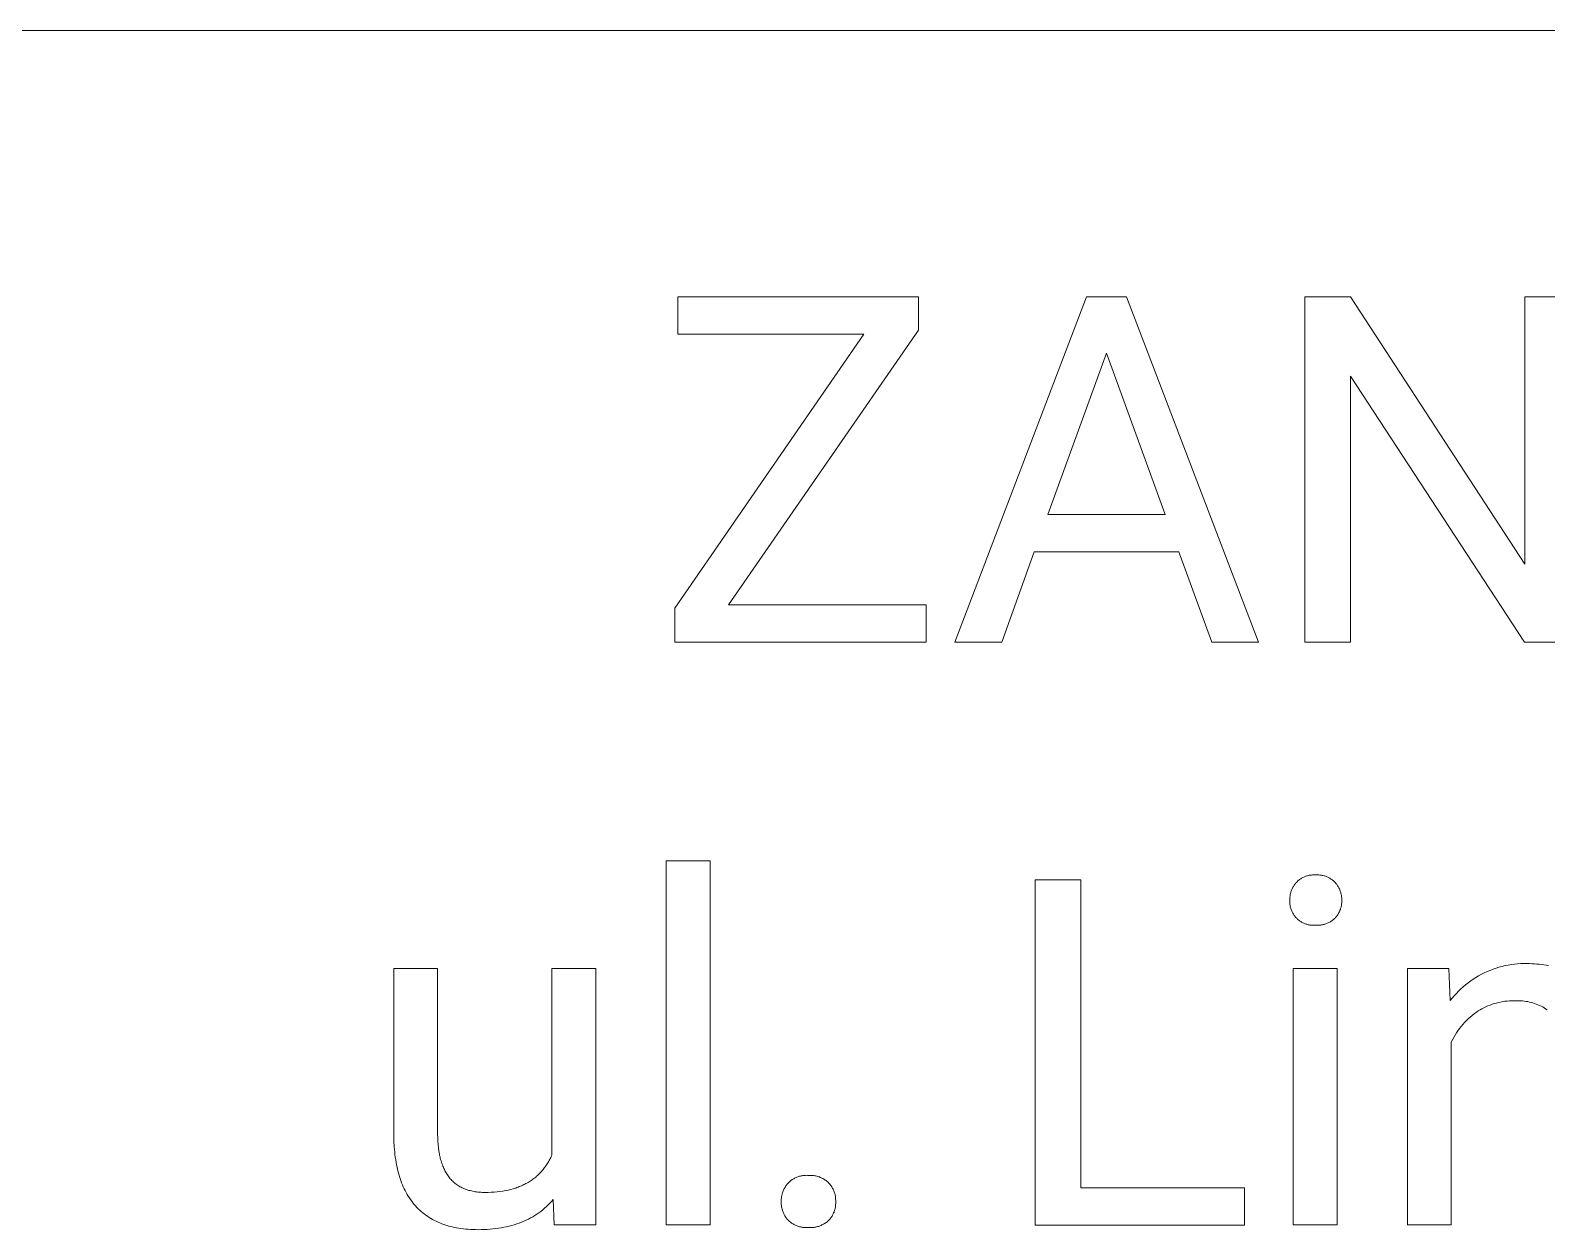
# Model space of a CAD drawing. Header units: millimetres. Extents: x 0 to 4030, y -54 to 2762.
# Drawn here: x 2718.4 to 2886, y 264.4 to 397 of the extents above; entities that cross this region are included whole.
import ezdxf

# ---------------------------------------------------------------- set-up
doc = ezdxf.new("R2010")
doc.units = ezdxf.units.MM
doc.header["$MEASUREMENT"] = 0
doc.layers.add('Domyślny', color=7, linetype='Continuous', true_color=0x000000)

msp = doc.modelspace()

# ---------------------------------------------------------------- linework, layer by layer
at = {"layer": 'Domyślny', "color": 18, "lineweight": 15, "true_color": 0x000000}
for p, q in [((4026.42, 396.95), (2507.18, 396.95)), ((2789.95, 363.36), (2789.95, 367.48)), ((2789.95, 367.48), (2816.55, 367.48)), ((2816.55, 367.48), (2816.55, 363.81)), ((2820.56, 329.31), (2835.14, 367.48)), ((2835.14, 367.48), (2839.54, 367.48)), ((2839.54, 367.48), (2854.14, 329.31)), ((2859.28, 329.31), (2859.28, 367.48)), ((2859.28, 367.48), (2864.34, 367.48)), ((2864.34, 367.48), (2883.61, 337.94)), ((2883.61, 337.94), (2883.61, 367.48)), ((2883.61, 367.48), (2888.62, 367.48)), ((2816.55, 363.81), (2795.56, 333.43)), ((2789.62, 333.09), (2810.53, 363.36)), ((2810.53, 363.36), (2789.95, 363.36)), ((2837.34, 361.27), (2830.87, 343.42)), ((2843.85, 343.42), (2837.34, 361.27)), ((2883.56, 329.31), (2864.34, 358.72)), ((2864.34, 358.72), (2864.34, 329.31)), ((2830.87, 343.42), (2843.85, 343.42)), ((2829.36, 339.3), (2825.76, 329.31)), ((2845.34, 339.3), (2829.36, 339.3)), ((2848.99, 329.31), (2845.34, 339.3)), ((2789.62, 329.31), (2789.62, 333.09)), ((2795.56, 333.43), (2817.4, 333.43)), ((2817.4, 333.43), (2817.4, 329.31)), ((2817.4, 329.31), (2789.62, 329.31)), ((2825.76, 329.31), (2820.56, 329.31)), ((2854.14, 329.31), (2848.99, 329.31)), ((2864.34, 329.31), (2859.28, 329.31)), ((2888.62, 329.31), (2883.56, 329.31)), ((2788.67, 264.9), (2788.67, 305.16)), ((2788.67, 305.16), (2793.51, 305.16)), ((2793.51, 305.16), (2793.51, 264.9)), ((2859.31, 303.42), (2859.4, 303.45)), ((2859.4, 303.45), (2859.49, 303.48)), ((2859.49, 303.48), (2859.57, 303.5)), ((2859.57, 303.5), (2859.66, 303.53)), ((2859.66, 303.53), (2859.75, 303.55)), ((2859.75, 303.55), (2859.84, 303.56)), ((2859.84, 303.56), (2859.93, 303.57)), ((2859.93, 303.57), (2860.02, 303.58)), ((2860.02, 303.58), (2860.11, 303.59)), ((2860.11, 303.59), (2860.2, 303.59)), ((2860.2, 303.59), (2860.29, 303.6)), ((2860.29, 303.6), (2860.38, 303.59)), ((2860.38, 303.59), (2860.47, 303.59)), ((2860.47, 303.59), (2860.56, 303.59)), ((2860.56, 303.59), (2860.65, 303.59)), ((2860.65, 303.59), (2860.74, 303.59)), ((2860.74, 303.59), (2860.83, 303.59)), ((2860.83, 303.59), (2860.92, 303.58)), ((2860.92, 303.58), (2861.01, 303.57)), ((2861.01, 303.57), (2861.11, 303.56)), ((2861.11, 303.56), (2861.19, 303.54)), ((2861.19, 303.54), (2861.28, 303.52)), ((2861.28, 303.52), (2861.37, 303.5)), ((2861.37, 303.5), (2861.46, 303.48)), ((2861.46, 303.48), (2861.55, 303.45)), ((2861.55, 303.45), (2861.63, 303.42)), ((2829.46, 264.89), (2829.46, 303.06)), ((2829.46, 303.06), (2834.52, 303.06)), ((2834.52, 303.06), (2834.52, 269.01)), ((2857.74, 301.71), (2857.77, 301.8)), ((2857.77, 301.8), (2857.8, 301.89)), ((2857.8, 301.89), (2857.84, 301.98)), ((2857.84, 301.98), (2857.88, 302.06)), ((2857.88, 302.06), (2857.92, 302.15)), ((2857.92, 302.15), (2857.96, 302.23)), ((2857.96, 302.23), (2858.01, 302.31)), ((2858.01, 302.31), (2858.06, 302.39)), ((2858.06, 302.39), (2858.11, 302.47)), ((2858.11, 302.47), (2858.17, 302.55)), ((2858.17, 302.55), (2858.23, 302.62)), ((2858.23, 302.62), (2858.29, 302.7)), ((2858.29, 302.7), (2858.35, 302.77)), ((2858.35, 302.77), (2858.41, 302.83)), ((2858.41, 302.83), (2858.48, 302.9)), ((2858.48, 302.9), (2858.54, 302.96)), ((2858.54, 302.96), (2858.61, 303.01)), ((2858.61, 303.01), (2858.68, 303.07)), ((2858.68, 303.07), (2858.76, 303.12)), ((2858.76, 303.12), (2858.83, 303.17)), ((2858.83, 303.17), (2858.91, 303.22)), ((2858.91, 303.22), (2858.99, 303.27)), ((2858.99, 303.27), (2859.07, 303.31)), ((2859.07, 303.31), (2859.15, 303.35)), ((2859.15, 303.35), (2859.23, 303.39)), ((2859.23, 303.39), (2859.31, 303.42)), ((2861.63, 303.42), (2861.72, 303.38)), ((2861.72, 303.38), (2861.8, 303.35)), ((2861.8, 303.35), (2861.88, 303.31)), ((2861.88, 303.31), (2861.96, 303.26)), ((2861.96, 303.26), (2862.04, 303.22)), ((2862.04, 303.22), (2862.12, 303.17)), ((2862.12, 303.17), (2862.2, 303.12)), ((2862.2, 303.12), (2862.27, 303.07)), ((2862.27, 303.07), (2862.34, 303.01)), ((2862.34, 303.01), (2862.42, 302.96)), ((2862.42, 302.96), (2862.48, 302.9)), ((2862.48, 302.9), (2862.55, 302.83)), ((2862.55, 302.83), (2862.62, 302.77)), ((2862.62, 302.77), (2862.68, 302.7)), ((2862.68, 302.7), (2862.74, 302.62)), ((2862.74, 302.62), (2862.8, 302.55)), ((2862.8, 302.55), (2862.85, 302.47)), ((2862.85, 302.47), (2862.9, 302.39)), ((2862.9, 302.39), (2862.95, 302.31)), ((2862.95, 302.31), (2863, 302.23)), ((2863, 302.23), (2863.04, 302.15)), ((2863.04, 302.15), (2863.09, 302.06)), ((2863.09, 302.06), (2863.13, 301.98)), ((2863.13, 301.98), (2863.16, 301.89)), ((2863.16, 301.89), (2863.19, 301.8)), ((2863.19, 301.8), (2863.22, 301.71)), ((2857.61, 300.97), (2857.62, 301.07)), ((2857.61, 300.88), (2857.61, 300.97)), ((2857.61, 300.78), (2857.61, 300.88)), ((2857.61, 300.69), (2857.61, 300.78)), ((2857.61, 300.6), (2857.61, 300.69)), ((2857.61, 300.5), (2857.61, 300.6)), ((2857.62, 300.41), (2857.61, 300.5)), ((2857.62, 301.16), (2857.64, 301.25)), ((2857.62, 301.07), (2857.62, 301.16)), ((2857.63, 300.32), (2857.62, 300.41)), ((2857.65, 300.22), (2857.63, 300.32)), ((2857.64, 301.25), (2857.65, 301.35)), ((2857.65, 301.35), (2857.67, 301.44)), ((2857.67, 300.13), (2857.65, 300.22)), ((2857.67, 301.44), (2857.69, 301.53)), ((2857.69, 300.04), (2857.67, 300.13)), ((2857.69, 301.53), (2857.71, 301.62)), ((2857.71, 301.62), (2857.74, 301.71)), ((2863.22, 301.71), (2863.25, 301.62)), ((2863.25, 301.62), (2863.27, 301.53)), ((2863.27, 301.53), (2863.3, 301.44)), ((2863.3, 300.13), (2863.28, 300.04)), ((2863.3, 301.44), (2863.31, 301.35)), ((2863.32, 300.22), (2863.3, 300.13)), ((2863.31, 301.35), (2863.33, 301.25)), ((2863.33, 300.32), (2863.32, 300.22)), ((2863.33, 301.25), (2863.34, 301.16)), ((2863.34, 300.41), (2863.33, 300.32)), ((2863.34, 301.16), (2863.35, 301.07)), ((2863.35, 300.5), (2863.34, 300.41)), ((2863.35, 301.07), (2863.35, 300.97)), ((2863.35, 300.97), (2863.35, 300.88)), ((2863.35, 300.88), (2863.35, 300.78)), ((2863.35, 300.78), (2863.36, 300.69)), ((2863.36, 300.69), (2863.35, 300.6)), ((2863.35, 300.6), (2863.35, 300.5)), ((2857.71, 299.95), (2857.69, 300.04)), ((2857.74, 299.86), (2857.71, 299.95)), ((2857.77, 299.77), (2857.74, 299.86)), ((2857.8, 299.69), (2857.77, 299.77)), ((2857.84, 299.6), (2857.8, 299.69)), ((2857.87, 299.51), (2857.84, 299.6)), ((2857.92, 299.43), (2857.87, 299.51)), ((2857.96, 299.35), (2857.92, 299.43)), ((2858.01, 299.27), (2857.96, 299.35)), ((2858.06, 299.19), (2858.01, 299.27)), ((2858.11, 299.11), (2858.06, 299.19)), ((2858.17, 299.04), (2858.11, 299.11)), ((2858.22, 298.96), (2858.17, 299.04)), ((2858.28, 298.89), (2858.22, 298.96)), ((2858.35, 298.82), (2858.28, 298.89)), ((2858.41, 298.76), (2858.35, 298.82)), ((2858.48, 298.7), (2858.41, 298.76)), ((2858.55, 298.64), (2858.48, 298.7)), ((2858.62, 298.58), (2858.55, 298.64)), ((2858.69, 298.53), (2858.62, 298.58)), ((2858.76, 298.48), (2858.69, 298.53)), ((2858.84, 298.43), (2858.76, 298.48)), ((2858.91, 298.38), (2858.84, 298.43)), ((2862.1, 298.42), (2862.01, 298.37)), ((2862.18, 298.47), (2862.1, 298.42)), ((2862.25, 298.52), (2862.18, 298.47)), ((2862.33, 298.58), (2862.25, 298.52)), ((2862.4, 298.63), (2862.33, 298.58)), ((2862.48, 298.69), (2862.4, 298.63)), ((2862.55, 298.76), (2862.48, 298.69)), ((2862.62, 298.82), (2862.55, 298.76)), ((2862.68, 298.89), (2862.62, 298.82)), ((2862.74, 298.96), (2862.68, 298.89)), ((2862.8, 299.04), (2862.74, 298.96)), ((2862.85, 299.11), (2862.8, 299.04)), ((2862.91, 299.19), (2862.85, 299.11)), ((2862.96, 299.27), (2862.91, 299.19)), ((2863, 299.35), (2862.96, 299.27)), ((2863.05, 299.43), (2863, 299.35)), ((2863.09, 299.51), (2863.05, 299.43)), ((2863.13, 299.6), (2863.09, 299.51)), ((2863.16, 299.69), (2863.13, 299.6)), ((2863.2, 299.77), (2863.16, 299.69)), ((2863.23, 299.86), (2863.2, 299.77)), ((2863.25, 299.95), (2863.23, 299.86)), ((2863.28, 300.04), (2863.25, 299.95)), ((2858.99, 298.34), (2858.91, 298.38)), ((2859.07, 298.3), (2858.99, 298.34)), ((2859.15, 298.26), (2859.07, 298.3)), ((2859.24, 298.22), (2859.15, 298.26)), ((2859.32, 298.19), (2859.24, 298.22)), ((2859.4, 298.16), (2859.32, 298.19)), ((2859.49, 298.13), (2859.4, 298.16)), ((2859.58, 298.11), (2859.49, 298.13)), ((2859.66, 298.09), (2859.58, 298.11)), ((2859.75, 298.07), (2859.66, 298.09)), ((2859.84, 298.05), (2859.75, 298.07)), ((2859.93, 298.04), (2859.84, 298.05)), ((2860.02, 298.03), (2859.93, 298.04)), ((2860.11, 298.03), (2860.02, 298.03)), ((2860.2, 298.02), (2860.11, 298.03)), ((2860.29, 298.02), (2860.2, 298.02)), ((2860.38, 298.03), (2860.29, 298.02)), ((2860.47, 298.03), (2860.38, 298.03)), ((2860.56, 298.03), (2860.47, 298.03)), ((2860.66, 298.02), (2860.56, 298.03)), ((2860.75, 298.02), (2860.66, 298.02)), ((2860.85, 298.03), (2860.75, 298.02)), ((2860.94, 298.04), (2860.85, 298.03)), ((2861.03, 298.05), (2860.94, 298.04)), ((2861.13, 298.06), (2861.03, 298.05)), ((2861.22, 298.08), (2861.13, 298.06)), ((2861.31, 298.1), (2861.22, 298.08)), ((2861.4, 298.12), (2861.31, 298.1)), ((2861.49, 298.15), (2861.4, 298.12)), ((2861.58, 298.18), (2861.49, 298.15)), ((2861.67, 298.21), (2861.58, 298.18)), ((2861.76, 298.25), (2861.67, 298.21)), ((2861.85, 298.28), (2861.76, 298.25)), ((2861.93, 298.33), (2861.85, 298.28)), ((2862.01, 298.37), (2861.93, 298.33)), ((2880.41, 293.28), (2880.74, 293.39)), ((2880.74, 293.39), (2881.08, 293.48)), ((2881.08, 293.48), (2881.42, 293.56)), ((2881.42, 293.56), (2881.76, 293.62)), ((2881.76, 293.62), (2882.11, 293.68)), ((2882.11, 293.68), (2882.46, 293.72)), ((2882.46, 293.72), (2882.8, 293.76)), ((2882.8, 293.76), (2883.15, 293.78)), ((2883.15, 293.78), (2883.5, 293.79)), ((2883.5, 293.79), (2883.85, 293.78)), ((2883.85, 293.78), (2884.13, 293.78)), ((2884.13, 293.78), (2884.41, 293.77)), ((2884.41, 293.77), (2884.68, 293.76)), ((2884.68, 293.76), (2884.94, 293.74)), ((2884.94, 293.74), (2885.2, 293.72)), ((2885.2, 293.72), (2885.46, 293.69)), ((2885.46, 293.69), (2885.71, 293.66)), ((2885.71, 293.66), (2885.96, 293.62)), ((2885.96, 293.62), (2886.21, 293.58)), ((2758.56, 274.8), (2758.56, 293.26)), ((2758.56, 293.26), (2763.4, 293.26)), ((2763.4, 293.26), (2763.4, 274.94)), ((2776.03, 272.63), (2776.03, 293.26)), ((2776.03, 293.26), (2780.89, 293.26)), ((2780.89, 293.26), (2780.89, 264.9)), ((2858, 264.9), (2858, 293.25)), ((2858, 293.25), (2862.84, 293.25)), ((2862.84, 293.25), (2862.84, 264.9)), ((2870.61, 264.9), (2870.61, 293.26)), ((2870.61, 293.26), (2875.2, 293.26)), ((2875.2, 293.26), (2875.36, 289.69)), ((2877.33, 291.67), (2877.61, 291.87)), ((2877.61, 291.87), (2877.89, 292.07)), ((2877.89, 292.07), (2878.19, 292.26)), ((2878.19, 292.26), (2878.49, 292.44)), ((2878.49, 292.44), (2878.8, 292.61)), ((2878.8, 292.61), (2879.11, 292.76)), ((2879.11, 292.76), (2879.43, 292.91)), ((2879.43, 292.91), (2879.75, 293.04)), ((2879.75, 293.04), (2880.08, 293.17)), ((2880.08, 293.17), (2880.41, 293.28)), ((2875.57, 289.97), (2875.8, 290.23)), ((2875.8, 290.23), (2876.03, 290.49)), ((2876.03, 290.49), (2876.27, 290.75)), ((2876.27, 290.75), (2876.52, 290.99)), ((2876.52, 290.99), (2876.78, 291.22)), ((2876.78, 291.22), (2877.05, 291.45)), ((2877.05, 291.45), (2877.33, 291.67)), ((2875.36, 289.69), (2875.57, 289.97)), ((2878.24, 288.42), (2878.01, 288.24)), ((2878.45, 288.55), (2878.24, 288.42)), ((2878.65, 288.68), (2878.45, 288.55)), ((2878.86, 288.8), (2878.65, 288.68)), ((2879.08, 288.91), (2878.86, 288.8)), ((2879.3, 289.02), (2879.08, 288.91)), ((2879.52, 289.12), (2879.3, 289.02)), ((2879.75, 289.21), (2879.52, 289.12)), ((2879.98, 289.29), (2879.75, 289.21)), ((2880.21, 289.37), (2879.98, 289.29)), ((2880.45, 289.43), (2880.21, 289.37)), ((2880.68, 289.49), (2880.45, 289.43)), ((2880.92, 289.54), (2880.68, 289.49)), ((2881.16, 289.58), (2880.92, 289.54)), ((2881.4, 289.62), (2881.16, 289.58)), ((2881.65, 289.64), (2881.4, 289.62)), ((2881.89, 289.66), (2881.65, 289.64)), ((2882.13, 289.66), (2881.89, 289.66)), ((2882.38, 289.66), (2882.13, 289.66)), ((2882.57, 289.68), (2882.38, 289.66)), ((2882.76, 289.68), (2882.57, 289.68)), ((2882.96, 289.68), (2882.76, 289.68)), ((2883.15, 289.67), (2882.96, 289.68)), ((2883.35, 289.66), (2883.15, 289.67)), ((2883.54, 289.64), (2883.35, 289.66)), ((2883.73, 289.61), (2883.54, 289.64)), ((2883.92, 289.58), (2883.73, 289.61)), ((2884.12, 289.54), (2883.92, 289.58)), ((2884.3, 289.49), (2884.12, 289.54)), ((2884.49, 289.44), (2884.3, 289.49)), ((2884.68, 289.38), (2884.49, 289.44)), ((2884.86, 289.31), (2884.68, 289.38)), ((2885.04, 289.24), (2884.86, 289.31)), ((2885.22, 289.16), (2885.04, 289.24)), ((2885.39, 289.08), (2885.22, 289.16)), ((2885.57, 288.99), (2885.39, 289.08)), ((2885.73, 288.89), (2885.57, 288.99)), ((2885.9, 288.79), (2885.73, 288.89)), ((2886.06, 288.68), (2885.9, 288.79)), ((2876.55, 286.83), (2876.37, 286.6)), ((2876.74, 287.05), (2876.55, 286.83)), ((2876.93, 287.27), (2876.74, 287.05)), ((2877.14, 287.48), (2876.93, 287.27)), ((2877.34, 287.68), (2877.14, 287.48)), ((2877.56, 287.87), (2877.34, 287.68)), ((2877.78, 288.06), (2877.56, 287.87)), ((2878.01, 288.24), (2877.78, 288.06)), ((2875.59, 285.37), (2875.46, 285.11)), ((2875.46, 285.11), (2875.46, 264.9)), ((2875.73, 285.63), (2875.59, 285.37)), ((2875.88, 285.88), (2875.73, 285.63)), ((2876.04, 286.13), (2875.88, 285.88)), ((2876.2, 286.37), (2876.04, 286.13)), ((2876.37, 286.6), (2876.2, 286.37)), ((2758.57, 274.17), (2758.56, 274.8)), ((2758.6, 273.55), (2758.57, 274.17)), ((2758.65, 272.96), (2758.6, 273.55)), ((2763.4, 274.94), (2763.41, 274.54)), ((2763.41, 274.54), (2763.42, 274.16)), ((2763.42, 274.16), (2763.45, 273.79)), ((2763.45, 273.79), (2763.49, 273.43)), ((2763.49, 273.43), (2763.53, 273.08)), ((2758.68, 272.67), (2758.65, 272.96)), ((2758.72, 272.38), (2758.68, 272.67)), ((2758.76, 272.1), (2758.72, 272.38)), ((2758.8, 271.83), (2758.76, 272.1)), ((2758.85, 271.56), (2758.8, 271.83)), ((2763.53, 273.08), (2763.56, 272.91)), ((2763.56, 272.91), (2763.59, 272.75)), ((2763.59, 272.75), (2763.62, 272.59)), ((2763.62, 272.59), (2763.66, 272.43)), ((2763.66, 272.43), (2763.69, 272.27)), ((2763.69, 272.27), (2763.73, 272.12)), ((2763.73, 272.12), (2763.78, 271.97)), ((2763.78, 271.97), (2763.82, 271.82)), ((2763.82, 271.82), (2763.87, 271.68)), ((2763.87, 271.68), (2763.92, 271.54)), ((2775.44, 271.55), (2775.52, 271.66)), ((2775.52, 271.66), (2775.59, 271.77)), ((2775.59, 271.77), (2775.66, 271.89)), ((2775.66, 271.89), (2775.72, 272.01)), ((2775.72, 272.01), (2775.79, 272.13)), ((2775.79, 272.13), (2775.85, 272.25)), ((2775.85, 272.25), (2775.91, 272.37)), ((2775.91, 272.37), (2775.97, 272.5)), ((2775.97, 272.5), (2776.03, 272.63)), ((2758.91, 271.29), (2758.85, 271.56)), ((2758.97, 271.03), (2758.91, 271.29)), ((2759.03, 270.77), (2758.97, 271.03)), ((2759.1, 270.52), (2759.03, 270.77)), ((2759.17, 270.27), (2759.1, 270.52)), ((2759.25, 270.03), (2759.17, 270.27)), ((2759.33, 269.8), (2759.25, 270.03)), ((2763.92, 271.54), (2763.97, 271.4)), ((2763.97, 271.4), (2764.03, 271.27)), ((2764.03, 271.27), (2764.08, 271.14)), ((2764.08, 271.14), (2764.14, 271.01)), ((2764.14, 271.01), (2764.21, 270.89)), ((2764.21, 270.89), (2764.27, 270.77)), ((2764.27, 270.77), (2764.34, 270.65)), ((2764.34, 270.65), (2764.41, 270.53)), ((2764.41, 270.53), (2764.48, 270.42)), ((2764.48, 270.42), (2764.56, 270.31)), ((2764.56, 270.31), (2764.64, 270.21)), ((2764.64, 270.21), (2764.72, 270.11)), ((2764.72, 270.11), (2764.8, 270.01)), ((2764.8, 270.01), (2764.89, 269.91)), ((2773.83, 269.88), (2773.93, 269.95)), ((2773.93, 269.95), (2774.03, 270.03)), ((2774.03, 270.03), (2774.14, 270.11)), ((2774.14, 270.11), (2774.24, 270.19)), ((2774.24, 270.19), (2774.33, 270.28)), ((2774.33, 270.28), (2774.43, 270.36)), ((2774.43, 270.36), (2774.53, 270.45)), ((2774.53, 270.45), (2774.62, 270.54)), ((2774.62, 270.54), (2774.71, 270.63)), ((2774.71, 270.63), (2774.8, 270.73)), ((2774.8, 270.73), (2774.88, 270.82)), ((2774.88, 270.82), (2774.97, 270.92)), ((2774.97, 270.92), (2775.05, 271.02)), ((2775.05, 271.02), (2775.14, 271.12)), ((2775.14, 271.12), (2775.22, 271.23)), ((2775.22, 271.23), (2775.29, 271.33)), ((2775.29, 271.33), (2775.37, 271.44)), ((2775.37, 271.44), (2775.44, 271.55)), ((2802.6, 269.91), (2802.68, 269.96)), ((2802.68, 269.96), (2802.77, 270.01)), ((2802.77, 270.01), (2802.85, 270.06)), ((2802.85, 270.06), (2802.94, 270.11)), ((2802.94, 270.11), (2803.03, 270.15)), ((2803.03, 270.15), (2803.12, 270.18)), ((2803.12, 270.18), (2803.21, 270.22)), ((2803.21, 270.22), (2803.31, 270.25)), ((2803.31, 270.25), (2803.4, 270.28)), ((2803.4, 270.28), (2803.5, 270.3)), ((2803.5, 270.3), (2803.59, 270.33)), ((2803.59, 270.33), (2803.69, 270.34)), ((2803.69, 270.34), (2803.79, 270.36)), ((2803.79, 270.36), (2803.88, 270.37)), ((2803.88, 270.37), (2803.98, 270.38)), ((2803.98, 270.38), (2804.08, 270.38)), ((2804.08, 270.38), (2804.18, 270.39)), ((2804.18, 270.39), (2804.28, 270.38)), ((2804.28, 270.38), (2804.38, 270.38)), ((2804.38, 270.38), (2804.48, 270.38)), ((2804.48, 270.38), (2804.58, 270.38)), ((2804.58, 270.38), (2804.69, 270.38)), ((2804.69, 270.38), (2804.79, 270.38)), ((2804.79, 270.38), (2804.9, 270.37)), ((2804.9, 270.37), (2805, 270.35)), ((2805, 270.35), (2805.1, 270.33)), ((2805.1, 270.33), (2805.21, 270.31)), ((2805.21, 270.31), (2805.31, 270.29)), ((2805.31, 270.29), (2805.41, 270.26)), ((2805.41, 270.26), (2805.51, 270.23)), ((2805.51, 270.23), (2805.61, 270.2)), ((2805.61, 270.2), (2805.7, 270.16)), ((2805.7, 270.16), (2805.8, 270.12)), ((2805.8, 270.12), (2805.89, 270.07)), ((2805.89, 270.07), (2805.99, 270.03)), ((2805.99, 270.03), (2806.08, 269.97)), ((2806.08, 269.97), (2806.17, 269.92)), ((2806.17, 269.92), (2806.25, 269.86)), ((2759.42, 269.57), (2759.33, 269.8)), ((2759.51, 269.34), (2759.42, 269.57)), ((2759.6, 269.12), (2759.51, 269.34)), ((2759.71, 268.9), (2759.6, 269.12)), ((2759.81, 268.69), (2759.71, 268.9)), ((2759.92, 268.48), (2759.81, 268.69)), ((2760.03, 268.28), (2759.92, 268.48)), ((2760.15, 268.08), (2760.03, 268.28)), ((2764.89, 269.91), (2764.97, 269.82)), ((2764.97, 269.82), (2765.07, 269.73)), ((2765.07, 269.73), (2765.16, 269.64)), ((2765.16, 269.64), (2765.25, 269.56)), ((2765.25, 269.56), (2765.35, 269.48)), ((2765.35, 269.48), (2765.45, 269.4)), ((2765.45, 269.4), (2765.56, 269.33)), ((2765.56, 269.33), (2765.66, 269.26)), ((2765.66, 269.26), (2765.77, 269.19)), ((2765.77, 269.19), (2765.88, 269.12)), ((2765.88, 269.12), (2766, 269.06)), ((2766, 269.06), (2766.11, 269)), ((2766.11, 269), (2766.23, 268.95)), ((2766.23, 268.95), (2766.35, 268.9)), ((2766.35, 268.9), (2766.48, 268.85)), ((2766.48, 268.85), (2766.6, 268.8)), ((2766.6, 268.8), (2766.73, 268.76)), ((2766.73, 268.76), (2766.86, 268.72)), ((2766.86, 268.72), (2767, 268.69)), ((2767, 268.69), (2767.13, 268.65)), ((2767.13, 268.65), (2767.27, 268.62)), ((2767.27, 268.62), (2767.42, 268.6)), ((2767.42, 268.6), (2767.56, 268.57)), ((2767.56, 268.57), (2767.71, 268.55)), ((2767.71, 268.55), (2767.85, 268.53)), ((2767.85, 268.53), (2768.01, 268.52)), ((2768.01, 268.52), (2768.16, 268.51)), ((2768.16, 268.51), (2768.32, 268.5)), ((2768.32, 268.5), (2768.48, 268.5)), ((2768.48, 268.5), (2768.64, 268.5)), ((2768.64, 268.5), (2768.98, 268.5)), ((2768.98, 268.5), (2769.32, 268.51)), ((2769.32, 268.51), (2769.65, 268.53)), ((2769.65, 268.53), (2769.97, 268.56)), ((2769.97, 268.56), (2770.29, 268.6)), ((2770.29, 268.6), (2770.6, 268.64)), ((2770.6, 268.64), (2770.9, 268.69)), ((2770.9, 268.69), (2771.19, 268.75)), ((2771.19, 268.75), (2771.48, 268.82)), ((2771.48, 268.82), (2771.75, 268.9)), ((2771.75, 268.9), (2772.03, 268.98)), ((2772.03, 268.98), (2772.16, 269.03)), ((2772.16, 269.03), (2772.29, 269.08)), ((2772.29, 269.08), (2772.42, 269.13)), ((2772.42, 269.13), (2772.55, 269.18)), ((2772.55, 269.18), (2772.67, 269.23)), ((2772.67, 269.23), (2772.8, 269.29)), ((2772.8, 269.29), (2772.92, 269.35)), ((2772.92, 269.35), (2773.04, 269.4)), ((2773.04, 269.4), (2773.16, 269.47)), ((2773.16, 269.47), (2773.27, 269.53)), ((2773.27, 269.53), (2773.39, 269.6)), ((2773.39, 269.6), (2773.5, 269.66)), ((2773.5, 269.66), (2773.61, 269.73)), ((2773.61, 269.73), (2773.72, 269.8)), ((2773.72, 269.8), (2773.83, 269.88)), ((2801.45, 268.16), (2801.48, 268.26)), ((2801.48, 268.26), (2801.5, 268.36)), ((2801.5, 268.36), (2801.53, 268.46)), ((2801.53, 268.46), (2801.57, 268.56)), ((2801.57, 268.56), (2801.6, 268.66)), ((2801.6, 268.66), (2801.64, 268.75)), ((2801.64, 268.75), (2801.69, 268.85)), ((2801.69, 268.85), (2801.74, 268.94)), ((2801.74, 268.94), (2801.79, 269.03)), ((2801.79, 269.03), (2801.84, 269.12)), ((2801.84, 269.12), (2801.89, 269.21)), ((2801.89, 269.21), (2801.95, 269.29)), ((2801.95, 269.29), (2802.02, 269.37)), ((2802.02, 269.37), (2802.08, 269.46)), ((2802.08, 269.46), (2802.15, 269.53)), ((2802.15, 269.53), (2802.22, 269.6)), ((2802.22, 269.6), (2802.29, 269.67)), ((2802.29, 269.67), (2802.36, 269.73)), ((2802.36, 269.73), (2802.44, 269.8)), ((2802.44, 269.8), (2802.52, 269.85)), ((2802.52, 269.85), (2802.6, 269.91)), ((2806.25, 269.86), (2806.34, 269.8)), ((2806.34, 269.8), (2806.42, 269.74)), ((2806.42, 269.74), (2806.5, 269.67)), ((2806.5, 269.67), (2806.58, 269.61)), ((2806.58, 269.61), (2806.66, 269.53)), ((2806.66, 269.53), (2806.72, 269.46)), ((2806.72, 269.46), (2806.79, 269.37)), ((2806.79, 269.37), (2806.85, 269.29)), ((2806.85, 269.29), (2806.91, 269.21)), ((2806.91, 269.21), (2806.97, 269.12)), ((2806.97, 269.12), (2807.02, 269.03)), ((2807.02, 269.03), (2807.07, 268.94)), ((2807.07, 268.94), (2807.12, 268.85)), ((2807.12, 268.85), (2807.16, 268.75)), ((2807.16, 268.75), (2807.2, 268.66)), ((2807.2, 268.66), (2807.24, 268.56)), ((2807.24, 268.56), (2807.27, 268.46)), ((2807.27, 268.46), (2807.3, 268.36)), ((2807.3, 268.36), (2807.33, 268.26)), ((2807.33, 268.26), (2807.35, 268.16)), ((2834.52, 269.01), (2852.61, 269.01)), ((2852.61, 269.01), (2852.61, 264.89)), ((2760.28, 267.89), (2760.15, 268.08)), ((2760.4, 267.7), (2760.28, 267.89)), ((2760.54, 267.52), (2760.4, 267.7)), ((2760.67, 267.34), (2760.54, 267.52)), ((2760.82, 267.17), (2760.67, 267.34)), ((2760.96, 267.01), (2760.82, 267.17)), ((2761.11, 266.84), (2760.96, 267.01)), ((2761.26, 266.69), (2761.11, 266.84)), ((2761.42, 266.53), (2761.26, 266.69)), ((2775.01, 266.57), (2774.8, 266.4)), ((2775.22, 266.74), (2775.01, 266.57)), ((2775.42, 266.92), (2775.22, 266.74)), ((2775.61, 267.11), (2775.42, 266.92)), ((2775.8, 267.3), (2775.61, 267.11)), ((2775.99, 267.5), (2775.8, 267.3)), ((2776.17, 267.7), (2775.99, 267.5)), ((2776.27, 264.9), (2776.17, 267.7)), ((2801.38, 267.65), (2801.39, 267.75)), ((2801.38, 267.54), (2801.38, 267.65)), ((2801.38, 267.44), (2801.38, 267.54)), ((2801.38, 267.34), (2801.38, 267.44)), ((2801.39, 267.25), (2801.38, 267.34)), ((2801.39, 267.75), (2801.4, 267.85)), ((2801.39, 267.15), (2801.39, 267.25)), ((2801.4, 267.06), (2801.39, 267.15)), ((2801.4, 267.85), (2801.41, 267.96)), ((2801.41, 266.96), (2801.4, 267.06)), ((2801.41, 267.96), (2801.43, 268.06)), ((2801.43, 266.87), (2801.41, 266.96)), ((2801.43, 268.06), (2801.45, 268.16)), ((2801.45, 266.77), (2801.43, 266.87)), ((2801.47, 266.68), (2801.45, 266.77)), ((2801.49, 266.59), (2801.47, 266.68)), ((2801.52, 266.49), (2801.49, 266.59)), ((2807.31, 266.59), (2807.28, 266.49)), ((2807.33, 266.68), (2807.31, 266.59)), ((2807.35, 266.77), (2807.33, 266.68)), ((2807.35, 268.16), (2807.37, 268.06)), ((2807.37, 266.87), (2807.35, 266.77)), ((2807.37, 268.06), (2807.38, 267.96)), ((2807.39, 266.96), (2807.37, 266.87)), ((2807.38, 267.96), (2807.4, 267.85)), ((2807.4, 267.06), (2807.39, 266.96)), ((2807.4, 267.85), (2807.4, 267.75)), ((2807.4, 267.75), (2807.41, 267.65)), ((2807.41, 267.25), (2807.4, 267.15)), ((2807.4, 267.15), (2807.4, 267.06)), ((2807.41, 267.65), (2807.41, 267.54)), ((2807.41, 267.54), (2807.41, 267.44)), ((2807.41, 267.44), (2807.41, 267.34)), ((2807.41, 267.34), (2807.41, 267.25)), ((2761.58, 266.39), (2761.42, 266.53)), ((2761.75, 266.25), (2761.58, 266.39)), ((2761.92, 266.11), (2761.75, 266.25)), ((2762.1, 265.98), (2761.92, 266.11)), ((2762.28, 265.85), (2762.1, 265.98)), ((2762.46, 265.73), (2762.28, 265.85)), ((2762.65, 265.62), (2762.46, 265.73)), ((2762.84, 265.51), (2762.65, 265.62)), ((2763.04, 265.4), (2762.84, 265.51)), ((2763.24, 265.3), (2763.04, 265.4)), ((2763.44, 265.21), (2763.24, 265.3)), ((2763.65, 265.12), (2763.44, 265.21)), ((2763.87, 265.03), (2763.65, 265.12)), ((2764.08, 264.95), (2763.87, 265.03)), ((2764.31, 264.88), (2764.08, 264.95)), ((2771.87, 264.92), (2771.59, 264.84)), ((2772.14, 265.01), (2771.87, 264.92)), ((2772.41, 265.1), (2772.14, 265.01)), ((2772.67, 265.2), (2772.41, 265.1)), ((2772.93, 265.31), (2772.67, 265.2)), ((2773.18, 265.42), (2772.93, 265.31)), ((2773.43, 265.54), (2773.18, 265.42)), ((2773.67, 265.67), (2773.43, 265.54)), ((2773.91, 265.8), (2773.67, 265.67)), ((2774.14, 265.94), (2773.91, 265.8)), ((2774.36, 266.09), (2774.14, 265.94)), ((2774.58, 266.24), (2774.36, 266.09)), ((2774.8, 266.4), (2774.58, 266.24)), ((2780.89, 264.9), (2776.27, 264.9)), ((2793.51, 264.9), (2788.67, 264.9)), ((2801.55, 266.4), (2801.52, 266.49)), ((2801.59, 266.31), (2801.55, 266.4)), ((2801.62, 266.23), (2801.59, 266.31)), ((2801.66, 266.14), (2801.62, 266.23)), ((2801.71, 266.05), (2801.66, 266.14)), ((2801.75, 265.97), (2801.71, 266.05)), ((2801.8, 265.89), (2801.75, 265.97)), ((2801.85, 265.8), (2801.8, 265.89)), ((2801.91, 265.73), (2801.85, 265.8)), ((2801.96, 265.65), (2801.91, 265.73)), ((2802.02, 265.57), (2801.96, 265.65)), ((2802.08, 265.5), (2802.02, 265.57)), ((2802.15, 265.43), (2802.08, 265.5)), ((2802.22, 265.36), (2802.15, 265.43)), ((2802.29, 265.29), (2802.22, 265.36)), ((2802.37, 265.23), (2802.29, 265.29)), ((2802.44, 265.17), (2802.37, 265.23)), ((2802.52, 265.11), (2802.44, 265.17)), ((2802.6, 265.06), (2802.52, 265.11)), ((2802.69, 265.01), (2802.6, 265.06)), ((2802.77, 264.96), (2802.69, 265.01)), ((2802.86, 264.91), (2802.77, 264.96)), ((2802.95, 264.87), (2802.86, 264.91)), ((2805.89, 264.9), (2805.8, 264.85)), ((2805.98, 264.94), (2805.89, 264.9)), ((2806.07, 264.99), (2805.98, 264.94)), ((2806.16, 265.05), (2806.07, 264.99)), ((2806.25, 265.1), (2806.16, 265.05)), ((2806.34, 265.16), (2806.25, 265.1)), ((2806.42, 265.22), (2806.34, 265.16)), ((2806.5, 265.29), (2806.42, 265.22)), ((2806.58, 265.36), (2806.5, 265.29)), ((2806.66, 265.43), (2806.58, 265.36)), ((2806.72, 265.5), (2806.66, 265.43)), ((2806.78, 265.57), (2806.72, 265.5)), ((2806.84, 265.65), (2806.78, 265.57)), ((2806.9, 265.72), (2806.84, 265.65)), ((2806.95, 265.8), (2806.9, 265.72)), ((2807, 265.88), (2806.95, 265.8)), ((2807.05, 265.97), (2807, 265.88)), ((2807.1, 266.05), (2807.05, 265.97)), ((2807.14, 266.14), (2807.1, 266.05)), ((2807.18, 266.23), (2807.14, 266.14)), ((2807.22, 266.31), (2807.18, 266.23)), ((2807.25, 266.4), (2807.22, 266.31)), ((2807.28, 266.49), (2807.25, 266.4)), ((2852.61, 264.89), (2829.46, 264.89)), ((2862.84, 264.9), (2858, 264.9)), ((2875.46, 264.9), (2870.61, 264.9)), ((2764.53, 264.81), (2764.31, 264.88)), ((2764.76, 264.74), (2764.53, 264.81)), ((2765, 264.68), (2764.76, 264.74)), ((2765.24, 264.63), (2765, 264.68)), ((2765.48, 264.58), (2765.24, 264.63)), ((2765.73, 264.54), (2765.48, 264.58)), ((2765.98, 264.5), (2765.73, 264.54)), ((2766.24, 264.47), (2765.98, 264.5)), ((2766.5, 264.44), (2766.24, 264.47)), ((2766.76, 264.42), (2766.5, 264.44)), ((2767.03, 264.4), (2766.76, 264.42)), ((2767.3, 264.39), (2767.03, 264.4)), ((2767.58, 264.38), (2767.3, 264.39)), ((2767.86, 264.37), (2767.58, 264.38)), ((2768.2, 264.38), (2767.86, 264.37)), ((2768.53, 264.39), (2768.2, 264.38)), ((2768.86, 264.4), (2768.53, 264.39)), ((2769.19, 264.43), (2768.86, 264.4)), ((2769.51, 264.46), (2769.19, 264.43)), ((2769.82, 264.49), (2769.51, 264.46)), ((2770.13, 264.53), (2769.82, 264.49)), ((2770.43, 264.58), (2770.13, 264.53)), ((2770.73, 264.64), (2770.43, 264.58)), ((2771.02, 264.7), (2770.73, 264.64)), ((2771.31, 264.77), (2771.02, 264.7)), ((2771.59, 264.84), (2771.31, 264.77)), ((2803.03, 264.83), (2802.95, 264.87)), ((2803.13, 264.79), (2803.03, 264.83)), ((2803.22, 264.76), (2803.13, 264.79)), ((2803.31, 264.73), (2803.22, 264.76)), ((2803.4, 264.7), (2803.31, 264.73)), ((2803.5, 264.67), (2803.4, 264.7)), ((2803.6, 264.65), (2803.5, 264.67)), ((2803.69, 264.64), (2803.6, 264.65)), ((2803.79, 264.62), (2803.69, 264.64)), ((2803.89, 264.61), (2803.79, 264.62)), ((2803.98, 264.6), (2803.89, 264.61)), ((2804.08, 264.6), (2803.98, 264.6)), ((2804.18, 264.6), (2804.08, 264.6)), ((2804.28, 264.6), (2804.18, 264.6)), ((2804.38, 264.61), (2804.28, 264.6)), ((2804.48, 264.6), (2804.38, 264.61)), ((2804.58, 264.6), (2804.48, 264.6)), ((2804.69, 264.6), (2804.58, 264.6)), ((2804.79, 264.61), (2804.69, 264.6)), ((2804.89, 264.62), (2804.79, 264.61)), ((2805, 264.63), (2804.89, 264.62)), ((2805.1, 264.65), (2805, 264.63)), ((2805.2, 264.66), (2805.1, 264.65)), ((2805.3, 264.69), (2805.2, 264.66)), ((2805.4, 264.71), (2805.3, 264.69)), ((2805.5, 264.74), (2805.4, 264.71)), ((2805.6, 264.78), (2805.5, 264.74)), ((2805.7, 264.81), (2805.6, 264.78)), ((2805.8, 264.85), (2805.7, 264.81))]:
    msp.add_line(p, q, dxfattribs=at)

doc.saveas('drawing.dxf')
